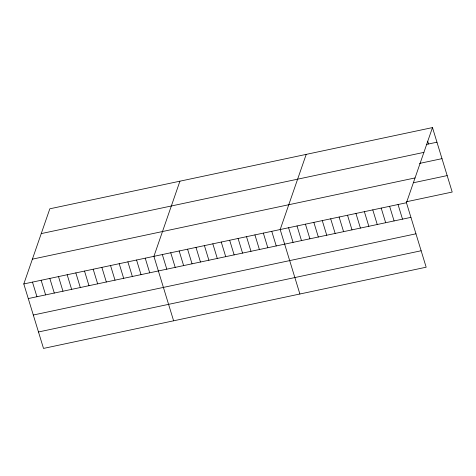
<?xml version="1.0" encoding="UTF-8"?>
<svg xmlns="http://www.w3.org/2000/svg" width="476" height="476" viewBox="0 0 476 476"><rect width="100%" height="100%" fill="white"/><g stroke="black" fill="none" stroke-linecap="round" stroke-linejoin="round"><path stroke-width="0.71" d="M432.488 127.58L406.456 202.734L426.169 267.203L43.512 348.42L23.8 283.952L49.831 208.797L432.488 127.58L452.2 192.048L406.599 201.729M179.934 181.183L153.903 256.338L173.615 320.806M306.211 154.379L280.18 229.539L299.892 294.007M426.437 144.43L436.962 142.199M41.239 233.597L423.896 152.38M419.54 163.417L441.99 158.651M32.392 259.152L415.048 177.935M413.495 182.742L447.172 175.596M23.8 283.952L406.456 202.734M28.268 298.571L410.925 217.359M33.302 315.023L415.959 233.805M38.479 331.974L421.135 250.757M427.692 141.199L428.543 143.984M398.037 204.519L402.506 219.144M389.618 206.31L394.092 220.929M381.199 208.095L385.673 222.714M372.779 209.88L377.254 224.505M364.366 211.671L368.835 226.29M355.947 213.456L360.415 228.075M347.528 215.241L351.996 229.866M339.108 217.026L343.577 231.651M330.689 218.817L335.163 233.436M322.27 220.602L326.744 235.227M313.851 222.387L318.325 237.012M305.437 224.178L309.906 238.797M297.018 225.963L301.486 240.582M288.599 227.748L293.067 242.373M271.76 231.324L276.229 245.943M263.341 233.109L267.815 247.734M254.922 234.894L259.396 249.519M246.508 236.685L250.977 251.304M238.089 238.47L242.558 253.095M229.67 240.255L234.138 254.88M221.251 242.046L225.719 256.665M212.831 243.831L217.3 258.45M204.412 245.616L208.887 260.241M195.993 247.407L200.467 262.026M187.58 249.192L192.048 263.811M179.16 250.977L183.629 265.602M170.741 252.762L175.21 267.387M162.322 254.553L166.79 269.172M145.228 258.176L149.702 272.802M136.558 260.021L141.027 274.64M127.883 261.86L132.352 276.485M119.208 263.704L123.677 278.323M110.533 265.543L115.008 280.168M101.864 267.381L106.332 282.006M93.189 269.226L97.657 283.845M84.514 271.064L88.982 285.689M75.839 272.909L80.313 287.528M67.17 274.747L71.638 289.366M58.494 276.586L62.963 291.211M49.819 278.43L54.294 293.049M41.144 280.269L45.619 294.894M32.475 282.113L36.944 296.732"/></g></svg>
